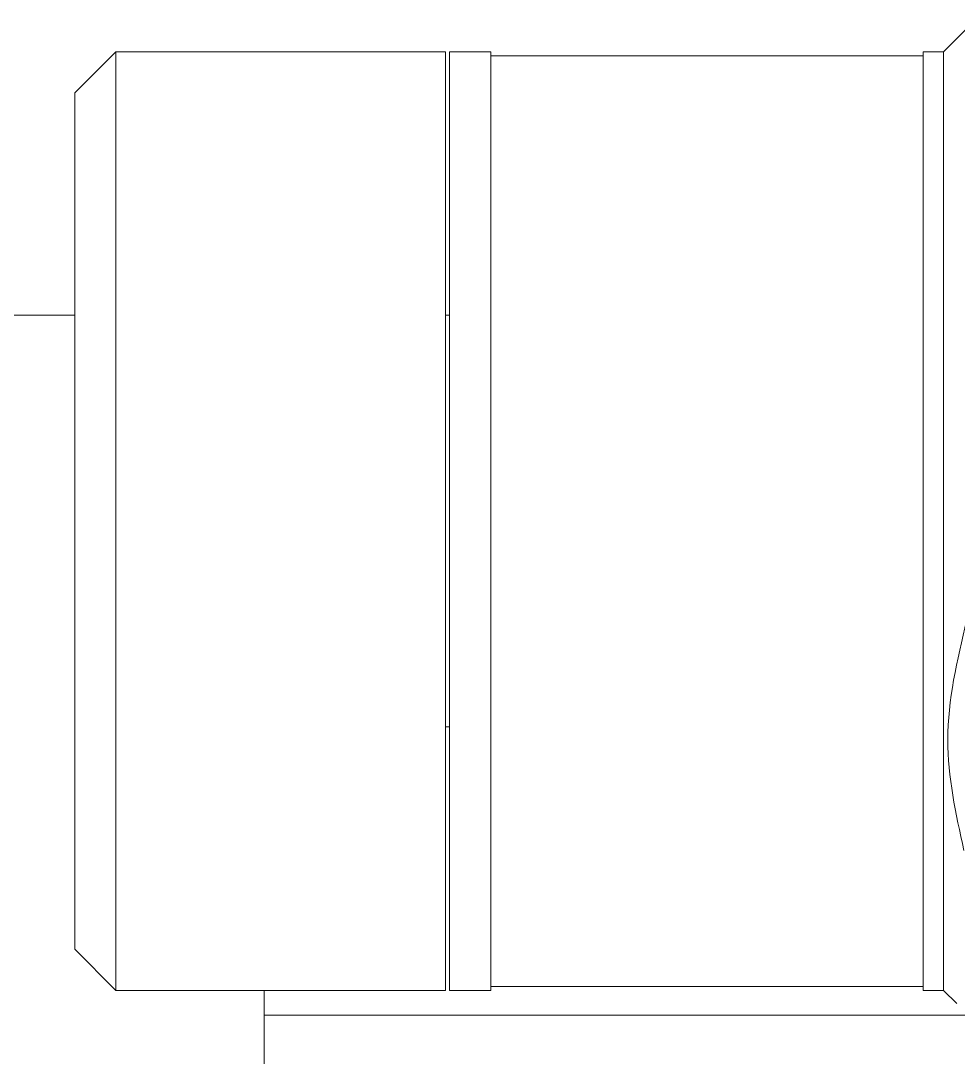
# Model space of a CAD drawing. Extents: x 500 to 100500, y -14500 to 21140.
# Drawn here: x 6264.09 to 6286.85, y -2190.73 to -2165.55 of the extents above; entities that cross this region are included whole.
import ezdxf

# ---------------------------------------------------------------- set-up
doc = ezdxf.new("R2010")
doc.units = 0
doc.layers.get('0').update_dxf_attribs({"linetype": 'CONTINUOUS'})
doc.layers.add('D', color=7, linetype='CONTINUOUS')

# ---------------------------------------------------------------- blocks, each defined once
blk = doc.blocks.new('KZXCVASDF123')
at = {"color": 7, "linetype": 'Continuous', "lineweight": 18}
for p, q in [((-58783.819, -66285.524, 21.357), (-58784.57, -66286.275, 21.357)), ((-58804.67, -66286.275, 21.357), (-58805.67, -66287.275, 21.357)), ((-58796.67, -66286.275, 21.357), (-58804.67, -66286.275, 21.357)), ((-58804.67, -66286.275, 21.357), (-58804.67, -66302.945, 21.357)), ((-58796.67, -66302.945, 21.357), (-58796.67, -66286.275, 21.357)), ((-58795.57, -66286.275, 21.357), (-58796.57, -66286.275, 21.357)), ((-58796.57, -66286.275, 21.357), (-58796.57, -66302.945, 21.357)), ((-58795.57, -66302.945, 21.357), (-58795.57, -66286.275, 21.357)), ((-58784.57, -66286.275, 21.357), (-58785.07, -66286.275, 21.357)), ((-58785.07, -66286.275, 21.357), (-58785.07, -66302.945, 21.357)), ((-58784.57, -66286.275, 21.357), (-58784.57, -66309.075, 21.357)), ((-58785.07, -66286.375, 21.357), (-58795.57, -66286.375, 21.357)), ((-58805.67, -66287.275, 21.357), (-58805.67, -66288.453, 21.357)), ((-58805.67, -66288.453, 21.357), (-58805.67, -66308.075, 21.357)), ((-58821.57, -66292.675, 21.357), (-58805.67, -66292.675, 21.357)), ((-58796.57, -66292.675, 21.357), (-58796.67, -66292.675, 21.357)), ((-58796.67, -66302.675, 21.357), (-58796.57, -66302.675, 21.357)), ((-58804.67, -66302.945, 21.357), (-58804.67, -66309.075, 21.357)), ((-58796.67, -66309.075, 21.357), (-58796.67, -66302.945, 21.357)), ((-58796.57, -66302.945, 21.357), (-58796.57, -66309.075, 21.357)), ((-58795.57, -66309.075, 21.357), (-58795.57, -66302.945, 21.357)), ((-58785.07, -66302.945, 21.357), (-58785.07, -66309.075, 21.357)), ((-58805.67, -66308.075, 21.357), (-58804.67, -66309.075, 21.357)), ((-58804.67, -66309.075, 21.357), (-58796.67, -66309.075, 21.357)), ((-58801.07, -66309.675, 21.357), (-58801.07, -66309.075, 21.357)), ((-58796.57, -66309.075, 21.357), (-58795.57, -66309.075, 21.357)), ((-58795.57, -66308.975, 21.357), (-58785.07, -66308.975, 21.357)), ((-58785.07, -66309.075, 21.357), (-58784.57, -66309.075, 21.357)), ((-58784.57, -66309.075, 21.357), (-58784.251, -66309.393, 21.357)), ((-58801.07, -66309.675, 21.357), (-58783.897, -66309.675, 21.357)), ((-58801.07, -66311.675, 21.357), (-58801.07, -66309.675, 21.357))]:
    blk.add_line(p, q, dxfattribs=at)
blk.add_open_spline([(-58784.079, -66305.672, 21.357), (-58784.274, -66304.778, 21.357), (-58784.681, -66302.914, 21.357), (-58784.241, -66301.053, 21.357), (-58784.012, -66300.085, 21.357)], degree=3, knots=[0, 0, 0, 0, 0.479445, 1, 1, 1, 1], dxfattribs=at)

msp = doc.modelspace()

# ---------------------------------------------------------------- block references
at = {"layer": 'D', "color": 1}
msp.add_blockref('KZXCVASDF123', (65071.067, 64119.97, -31.832), dxfattribs=at)

doc.saveas('drawing.dxf')
